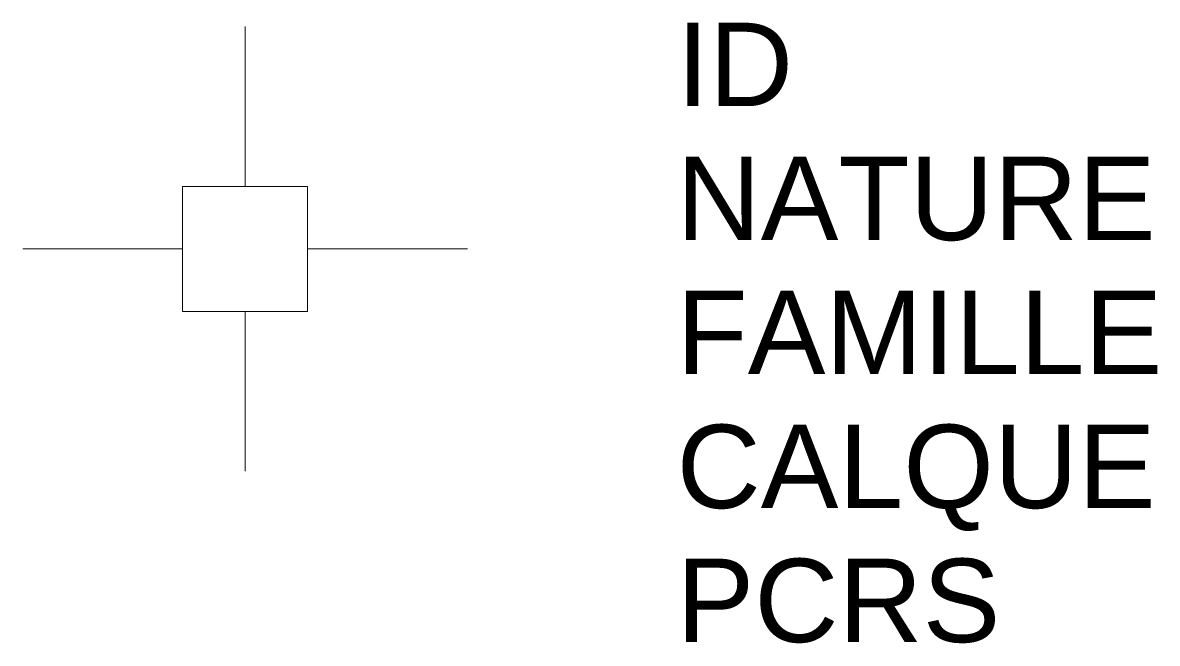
# Model space of a CAD drawing. Header units: metres. Extents: x 3247.13 to 3249.85, y 1723.44 to 1724.93.
import ezdxf

# ---------------------------------------------------------------- set-up
doc = ezdxf.new("R2010")
doc.units = ezdxf.units.M
doc.linetypes.add('Socle_Continu', pattern=[2.5, 2.5, 0])
doc.layers.add('SIGTR_SCS', color=7, linetype='Socle_Continu', lineweight=13, true_color=0x9966cc)
doc.styles.get("Standard").update_dxf_attribs({"font": 'arial.ttf'})

msp = doc.modelspace()

# ---------------------------------------------------------------- linework, layer by layer
at = {"layer": 'SIGTR_SCS', "linetype": 'Socle_Continu'}
for p, q in [((3247.6602, 1724.5365), (3247.6602, 1724.9196)), ((3247.5102, 1724.3865), (3247.1271, 1724.3865)), ((3248.1933, 1724.3865), (3247.8102, 1724.3865)), ((3247.6602, 1724.2365), (3247.6602, 1723.8534))]:
    msp.add_line(p, q, dxfattribs=at)
at = {"layer": 'SIGTR_SCS', "linetype": 'Socle_Continu', "flags": 128}
msp.add_lwpolyline([(3247.5102, 1724.2365), (3247.8102, 1724.2365), (3247.8102, 1724.5365), (3247.5102, 1724.5365)], close=True, dxfattribs=at)

# ---------------------------------------------------------------- texts
at = {"layer": 'SIGTR_SCS', "linetype": 'Socle_Continu', "flags": 9}
for tag, p, s in [('ID', (3248.6946, 1724.7289), 'YP_2910'), ('NATURE', (3248.6946, 1724.4076), 'Piquet existant'), ('FAMILLE', (3248.6946, 1724.0864), 'SIGT'), ('CALQUE', (3248.6946, 1723.7651), 'SIGTR_SCS'), ('PCRS', (3248.6946, 1723.4438), 'HabillageSymbole')]:
    msp.add_attdef(tag, p, s, height=0.2, dxfattribs=at)

doc.saveas('drawing.dxf')
